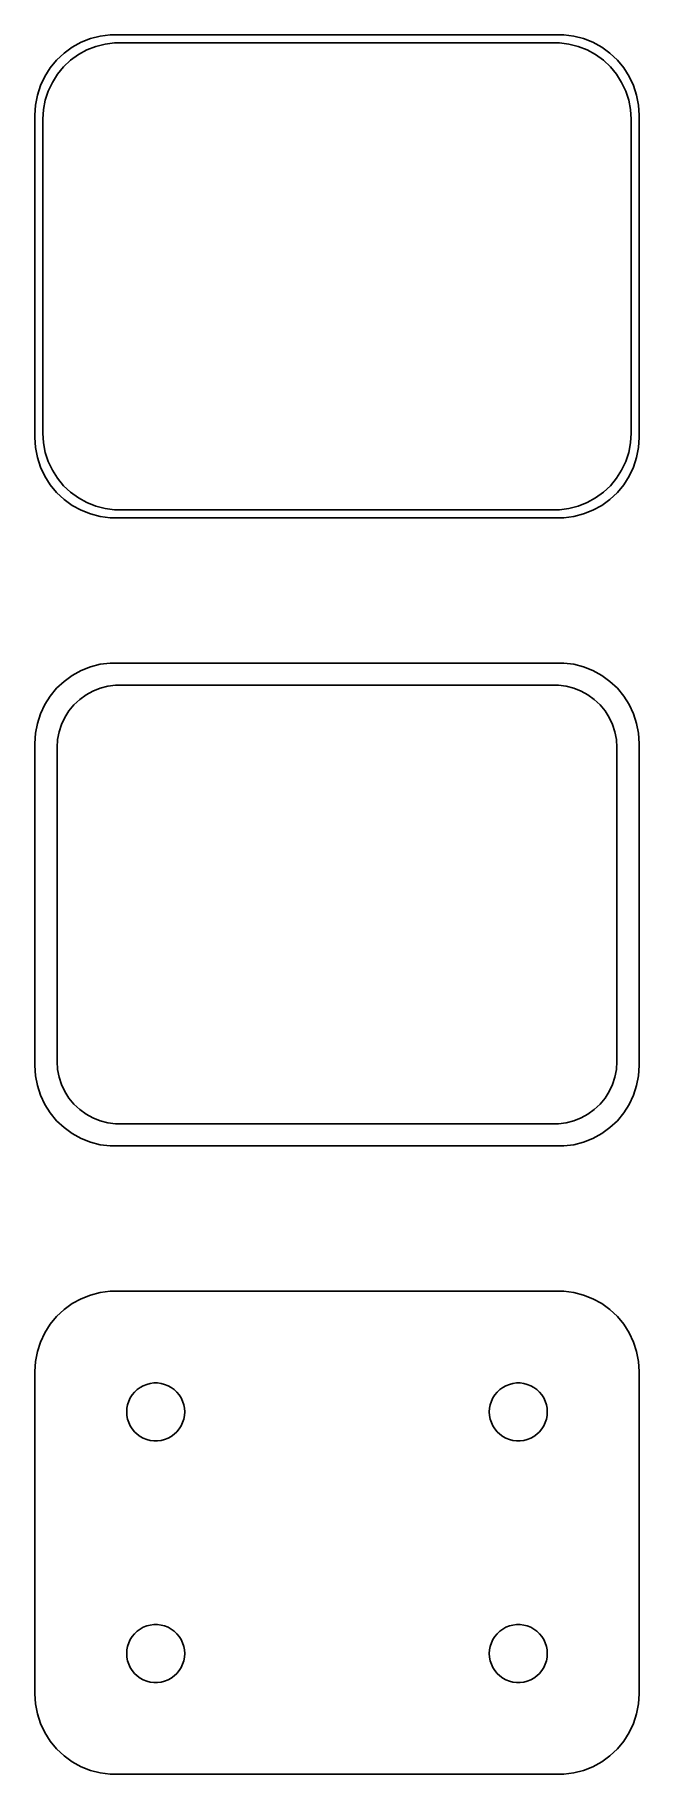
# Model space of a CAD drawing. Header units: metres. Extents: x -19 to 19, y 63 to 171.
import ezdxf

# ---------------------------------------------------------------- set-up
doc = ezdxf.new("R2010")
doc.units = ezdxf.units.M

msp = doc.modelspace()

# ---------------------------------------------------------------- linework, layer by layer
for p, q in [((-15.2951, 170.755), (-15.8789, 170.524)), ((-14.6869, 170.911), (-15.2951, 170.755)), ((-14.0639, 170.99), (-14.6869, 170.911)), ((14.0639, 170.99), (-14.0639, 170.99)), ((14.6869, 170.911), (14.0639, 170.99)), ((15.2951, 170.755), (14.6869, 170.911)), ((15.8789, 170.524), (15.2951, 170.755)), ((-16.9371, 169.853), (-17.3948, 169.423)), ((-16.4291, 170.222), (-16.9371, 169.853)), ((-16.5278, 169.41), (-16.0452, 169.761)), ((-15.8789, 170.524), (-16.4291, 170.222)), ((-16.0452, 169.761), (-15.5224, 170.048)), ((-15.5224, 170.048), (-14.9678, 170.268)), ((-14.9678, 170.268), (-14.3901, 170.416)), ((-14.3901, 170.416), (-13.7982, 170.491)), ((-13.7982, 170.491), (13.7982, 170.491)), ((13.7982, 170.491), (14.3901, 170.416)), ((14.3901, 170.416), (14.9678, 170.268)), ((14.9678, 170.268), (15.5224, 170.048)), ((15.5224, 170.048), (16.0452, 169.761)), ((16.4291, 170.222), (15.8789, 170.524)), ((16.0452, 169.761), (16.5278, 169.41)), ((16.9371, 169.853), (16.4291, 170.222)), ((17.3948, 169.423), (16.9371, 169.853)), ((-17.7951, 168.939), (-18.1315, 168.409)), ((-17.3948, 169.423), (-17.7951, 168.939)), ((-17.6624, 168.038), (-17.3428, 168.542)), ((-17.3428, 168.542), (-16.9626, 169.002)), ((-16.9626, 169.002), (-16.5278, 169.41)), ((16.5278, 169.41), (16.9626, 169.002)), ((16.9626, 169.002), (17.3428, 168.542)), ((17.3428, 168.542), (17.6624, 168.038)), ((17.7951, 168.939), (17.3948, 169.423)), ((18.1315, 168.409), (17.7951, 168.939)), ((-18.3989, 167.841), (-18.5929, 167.243)), ((-18.1315, 168.409), (-18.3989, 167.841)), ((-18.1008, 166.931), (-17.9164, 167.499)), ((-17.9164, 167.499), (-17.6624, 168.038)), ((17.6624, 168.038), (17.9164, 167.499)), ((17.9164, 167.499), (18.1008, 166.931)), ((18.3989, 167.841), (18.1315, 168.409)), ((18.5929, 167.243), (18.3989, 167.841)), ((-18.7106, 166.627), (-18.75, 166)), ((-18.5929, 167.243), (-18.7106, 166.627)), ((-18.25, 165.75), (-18.2125, 166.345)), ((-18.2125, 166.345), (-18.1008, 166.931)), ((18.1008, 166.931), (18.2125, 166.345)), ((18.2125, 166.345), (18.25, 165.75)), ((18.7106, 166.627), (18.5929, 167.243)), ((18.75, 166), (18.7106, 166.627)), ((-18.75, 166), (-18.75, 146)), ((-18.25, 146.25), (-18.25, 165.75)), ((18.25, 165.75), (18.25, 146.25)), ((18.75, 146), (18.75, 166)), ((-18.75, 146), (-18.7106, 145.373)), ((-18.2125, 145.655), (-18.25, 146.25)), ((18.25, 146.25), (18.2125, 145.655)), ((18.7106, 145.373), (18.75, 146)), ((-18.7106, 145.373), (-18.5929, 144.757)), ((-18.5929, 144.757), (-18.3989, 144.159)), ((-18.1008, 145.069), (-18.2125, 145.655)), ((-17.9164, 144.501), (-18.1008, 145.069)), ((18.1008, 145.069), (17.9164, 144.501)), ((18.2125, 145.655), (18.1008, 145.069)), ((18.3989, 144.159), (18.5929, 144.757)), ((18.5929, 144.757), (18.7106, 145.373)), ((-18.3989, 144.159), (-18.1315, 143.591)), ((-17.6624, 143.962), (-17.9164, 144.501)), ((-17.3428, 143.458), (-17.6624, 143.962)), ((17.6624, 143.962), (17.3428, 143.458)), ((17.9164, 144.501), (17.6624, 143.962)), ((18.1315, 143.591), (18.3989, 144.159)), ((-18.1315, 143.591), (-17.7951, 143.061)), ((-17.7951, 143.061), (-17.3948, 142.577)), ((-17.3948, 142.577), (-16.9371, 142.147)), ((-16.9626, 142.998), (-17.3428, 143.458)), ((-16.5278, 142.59), (-16.9626, 142.998)), ((-16.0452, 142.239), (-16.5278, 142.59)), ((16.5278, 142.59), (16.0452, 142.239)), ((16.9626, 142.998), (16.5278, 142.59)), ((16.9371, 142.147), (17.3948, 142.577)), ((17.3428, 143.458), (16.9626, 142.998)), ((17.3948, 142.577), (17.7951, 143.061)), ((17.7951, 143.061), (18.1315, 143.591)), ((-16.9371, 142.147), (-16.4291, 141.778)), ((-16.4291, 141.778), (-15.8789, 141.476)), ((-15.5224, 141.952), (-16.0452, 142.239)), ((-15.8789, 141.476), (-15.2951, 141.245)), ((-14.9678, 141.732), (-15.5224, 141.952)), ((-14.3901, 141.584), (-14.9678, 141.732)), ((-13.7982, 141.509), (-14.3901, 141.584)), ((13.7982, 141.509), (-13.7982, 141.509)), ((14.3901, 141.584), (13.7982, 141.509)), ((14.9678, 141.732), (14.3901, 141.584)), ((15.5224, 141.952), (14.9678, 141.732)), ((15.2951, 141.245), (15.8789, 141.476)), ((16.0452, 142.239), (15.5224, 141.952)), ((15.8789, 141.476), (16.4291, 141.778)), ((16.4291, 141.778), (16.9371, 142.147)), ((-15.2951, 141.245), (-14.6869, 141.089)), ((-14.6869, 141.089), (-14.0639, 141.01)), ((-14.0639, 141.01), (14.0639, 141.01)), ((14.0639, 141.01), (14.6869, 141.089)), ((14.6869, 141.089), (15.2951, 141.245)), ((-15.2951, 131.755), (-15.8789, 131.524)), ((-14.6869, 131.911), (-15.2951, 131.755)), ((-14.0639, 131.99), (-14.6869, 131.911)), ((14.0639, 131.99), (-14.0639, 131.99)), ((14.6869, 131.911), (14.0639, 131.99)), ((15.2951, 131.755), (14.6869, 131.911)), ((15.8789, 131.524), (15.2951, 131.755)), ((-16.9371, 130.853), (-17.3948, 130.423)), ((-16.4291, 131.222), (-16.9371, 130.853)), ((-15.8789, 131.524), (-16.4291, 131.222)), ((16.4291, 131.222), (15.8789, 131.524)), ((16.9371, 130.853), (16.4291, 131.222)), ((17.3948, 130.423), (16.9371, 130.853)), ((-17.7951, 129.939), (-18.1315, 129.409)), ((-17.3948, 130.423), (-17.7951, 129.939)), ((-16.3207, 129.399), (-15.9665, 129.731)), ((-15.9665, 129.731), (-15.5734, 130.017)), ((-15.5734, 130.017), (-15.1475, 130.251)), ((-15.1475, 130.251), (-14.6957, 130.43)), ((-14.6957, 130.43), (-14.2251, 130.551)), ((-14.2251, 130.551), (-13.743, 130.612)), ((-13.743, 130.612), (13.743, 130.612)), ((13.743, 130.612), (14.2251, 130.551)), ((14.2251, 130.551), (14.6957, 130.43)), ((14.6957, 130.43), (15.1475, 130.251)), ((15.1475, 130.251), (15.5734, 130.017)), ((15.5734, 130.017), (15.9665, 129.731)), ((15.9665, 129.731), (16.3207, 129.399)), ((17.7951, 129.939), (17.3948, 130.423)), ((18.1315, 129.409), (17.7951, 129.939)), ((-18.3989, 128.841), (-18.5929, 128.243)), ((-18.1315, 129.409), (-18.3989, 128.841)), ((-17.0977, 128.174), (-16.8908, 128.614)), ((-16.8908, 128.614), (-16.6305, 129.024)), ((-16.6305, 129.024), (-16.3207, 129.399)), ((16.3207, 129.399), (16.6305, 129.024)), ((16.6305, 129.024), (16.8908, 128.614)), ((16.8908, 128.614), (17.0977, 128.174)), ((18.3989, 128.841), (18.1315, 129.409)), ((18.5929, 128.243), (18.3989, 128.841)), ((-18.7106, 127.627), (-18.75, 127)), ((-18.5929, 128.243), (-18.7106, 127.627)), ((-17.339, 127.235), (-17.2479, 127.712)), ((-17.2479, 127.712), (-17.0977, 128.174)), ((17.0977, 128.174), (17.2479, 127.712)), ((17.2479, 127.712), (17.339, 127.235)), ((18.7106, 127.627), (18.5929, 128.243)), ((18.75, 127), (18.7106, 127.627)), ((-18.75, 127), (-18.75, 107)), ((-17.3695, 126.75), (-17.339, 127.235)), ((-17.3695, 107.25), (-17.3695, 126.75)), ((17.339, 127.235), (17.3695, 126.75)), ((17.3695, 126.75), (17.3695, 107.25)), ((18.75, 107), (18.75, 127)), ((-18.75, 107), (-18.7106, 106.373)), ((-17.339, 106.765), (-17.3695, 107.25)), ((17.3695, 107.25), (17.339, 106.765)), ((18.7106, 106.373), (18.75, 107)), ((-18.7106, 106.373), (-18.5929, 105.757)), ((-17.2479, 106.288), (-17.339, 106.765)), ((-17.0977, 105.826), (-17.2479, 106.288)), ((-16.8908, 105.386), (-17.0977, 105.826)), ((17.0977, 105.826), (16.8908, 105.386)), ((17.2479, 106.288), (17.0977, 105.826)), ((17.339, 106.765), (17.2479, 106.288)), ((18.5929, 105.757), (18.7106, 106.373)), ((-18.5929, 105.757), (-18.3989, 105.159)), ((-18.3989, 105.159), (-18.1315, 104.591)), ((-16.6305, 104.976), (-16.8908, 105.386)), ((-16.3207, 104.601), (-16.6305, 104.976)), ((16.6305, 104.976), (16.3207, 104.601)), ((16.8908, 105.386), (16.6305, 104.976)), ((18.1315, 104.591), (18.3989, 105.159)), ((18.3989, 105.159), (18.5929, 105.757)), ((-18.1315, 104.591), (-17.7951, 104.061)), ((-17.7951, 104.061), (-17.3948, 103.577)), ((-15.9665, 104.269), (-16.3207, 104.601)), ((-15.5734, 103.983), (-15.9665, 104.269)), ((-15.1475, 103.749), (-15.5734, 103.983)), ((-14.6957, 103.57), (-15.1475, 103.749)), ((15.1475, 103.749), (14.6957, 103.57)), ((15.5734, 103.983), (15.1475, 103.749)), ((15.9665, 104.269), (15.5734, 103.983)), ((16.3207, 104.601), (15.9665, 104.269)), ((17.3948, 103.577), (17.7951, 104.061)), ((17.7951, 104.061), (18.1315, 104.591)), ((-17.3948, 103.577), (-16.9371, 103.147)), ((-16.9371, 103.147), (-16.4291, 102.778)), ((-16.4291, 102.778), (-15.8789, 102.476)), ((-14.2251, 103.449), (-14.6957, 103.57)), ((-13.743, 103.388), (-14.2251, 103.449)), ((13.743, 103.388), (-13.743, 103.388)), ((14.2251, 103.449), (13.743, 103.388)), ((14.6957, 103.57), (14.2251, 103.449)), ((15.8789, 102.476), (16.4291, 102.778)), ((16.4291, 102.778), (16.9371, 103.147)), ((16.9371, 103.147), (17.3948, 103.577)), ((-15.8789, 102.476), (-15.2951, 102.245)), ((-15.2951, 102.245), (-14.6869, 102.089)), ((-14.6869, 102.089), (-14.0639, 102.01)), ((-14.0639, 102.01), (14.0639, 102.01)), ((14.0639, 102.01), (14.6869, 102.089)), ((14.6869, 102.089), (15.2951, 102.245)), ((15.2951, 102.245), (15.8789, 102.476)), ((-14.6869, 92.9114), (-15.2951, 92.7553)), ((-14.0639, 92.9901), (-14.6869, 92.9114)), ((14.0639, 92.9901), (-14.0639, 92.9901)), ((14.6869, 92.9114), (14.0639, 92.9901)), ((15.2951, 92.7553), (14.6869, 92.9114)), ((-16.9371, 91.8526), (-17.3948, 91.4227)), ((-16.4291, 92.2216), (-16.9371, 91.8526)), ((-15.8789, 92.5241), (-16.4291, 92.2216)), ((-15.2951, 92.7553), (-15.8789, 92.5241)), ((15.8789, 92.5241), (15.2951, 92.7553)), ((16.4291, 92.2216), (15.8789, 92.5241)), ((16.9371, 91.8526), (16.4291, 92.2216)), ((17.3948, 91.4227), (16.9371, 91.8526)), ((-17.7951, 90.9389), (-18.1315, 90.4088)), ((-17.3948, 91.4227), (-17.7951, 90.9389)), ((17.7951, 90.9389), (17.3948, 91.4227)), ((18.1315, 90.4088), (17.7951, 90.9389)), ((-18.3989, 89.8406), (-18.5929, 89.2434)), ((-18.1315, 90.4088), (-18.3989, 89.8406)), ((18.3989, 89.8406), (18.1315, 90.4088)), ((18.5929, 89.2434), (18.3989, 89.8406)), ((-18.7106, 88.6267), (-18.75, 88)), ((-18.5929, 89.2434), (-18.7106, 88.6267)), ((18.7106, 88.6267), (18.5929, 89.2434)), ((18.75, 88), (18.7106, 88.6267)), ((-18.75, 88), (-18.75, 68)), ((18.75, 68), (18.75, 88)), ((-12.8273, 86.3671), (-12.7062, 86.558)), ((-12.7062, 86.558), (-12.5621, 86.7322)), ((-12.5621, 86.7322), (-12.3974, 86.8869)), ((-12.3974, 86.8869), (-12.2145, 87.0198)), ((-12.2145, 87.0198), (-12.0164, 87.1287)), ((-12.0164, 87.1287), (-11.8062, 87.2119)), ((-11.8062, 87.2119), (-11.5873, 87.2681)), ((-11.5873, 87.2681), (-11.363, 87.2964)), ((-11.363, 87.2964), (-11.137, 87.2964)), ((-11.137, 87.2964), (-10.9127, 87.2681)), ((-10.9127, 87.2681), (-10.6938, 87.2119)), ((-10.6938, 87.2119), (-10.4836, 87.1287)), ((-10.4836, 87.1287), (-10.2855, 87.0198)), ((-10.2855, 87.0198), (-10.1026, 86.8869)), ((-10.1026, 86.8869), (-9.93785, 86.7322)), ((-9.93785, 86.7322), (-9.79376, 86.558)), ((-9.79376, 86.558), (-9.67264, 86.3671)), ((9.67264, 86.3671), (9.79376, 86.558)), ((9.79376, 86.558), (9.93785, 86.7322)), ((9.93785, 86.7322), (10.1026, 86.8869)), ((10.1026, 86.8869), (10.2855, 87.0198)), ((10.2855, 87.0198), (10.4836, 87.1287)), ((10.4836, 87.1287), (10.6938, 87.2119)), ((10.6938, 87.2119), (10.9127, 87.2681)), ((10.9127, 87.2681), (11.137, 87.2964)), ((11.137, 87.2964), (11.363, 87.2964)), ((11.363, 87.2964), (11.5873, 87.2681)), ((11.5873, 87.2681), (11.8062, 87.2119)), ((11.8062, 87.2119), (12.0164, 87.1287)), ((12.0164, 87.1287), (12.2145, 87.0198)), ((12.2145, 87.0198), (12.3974, 86.8869)), ((12.3974, 86.8869), (12.5621, 86.7322)), ((12.5621, 86.7322), (12.7062, 86.558)), ((12.7062, 86.558), (12.8273, 86.3671)), ((-13.05, 85.5), (-13.0358, 85.7256)), ((-13.0358, 85.2744), (-13.05, 85.5)), ((-13.0358, 85.7256), (-12.9934, 85.9476)), ((-12.9934, 85.9476), (-12.9236, 86.1626)), ((-12.9236, 86.1626), (-12.8273, 86.3671)), ((-9.67264, 86.3671), (-9.5764, 86.1626)), ((-9.5764, 86.1626), (-9.50655, 85.9476)), ((-9.50655, 85.9476), (-9.46419, 85.7256)), ((-9.46419, 85.7256), (-9.45, 85.5)), ((-9.45, 85.5), (-9.46419, 85.2744)), ((9.45, 85.5), (9.46419, 85.7256)), ((9.46419, 85.2744), (9.45, 85.5)), ((9.46419, 85.7256), (9.50655, 85.9476)), ((9.50655, 85.9476), (9.5764, 86.1626)), ((9.5764, 86.1626), (9.67264, 86.3671)), ((12.8273, 86.3671), (12.9236, 86.1626)), ((12.9236, 86.1626), (12.9934, 85.9476)), ((12.9934, 85.9476), (13.0358, 85.7256)), ((13.0358, 85.7256), (13.05, 85.5)), ((13.05, 85.5), (13.0358, 85.2744)), ((-12.9934, 85.0524), (-13.0358, 85.2744)), ((-12.9236, 84.8374), (-12.9934, 85.0524)), ((-12.8273, 84.6328), (-12.9236, 84.8374)), ((-12.7062, 84.442), (-12.8273, 84.6328)), ((-12.5621, 84.2678), (-12.7062, 84.442)), ((-12.3974, 84.1131), (-12.5621, 84.2678)), ((-9.93785, 84.2678), (-10.1026, 84.1131)), ((-9.79376, 84.442), (-9.93785, 84.2678)), ((-9.67264, 84.6328), (-9.79376, 84.442)), ((-9.5764, 84.8374), (-9.67264, 84.6328)), ((-9.50655, 85.0524), (-9.5764, 84.8374)), ((-9.46419, 85.2744), (-9.50655, 85.0524)), ((9.50655, 85.0524), (9.46419, 85.2744)), ((9.5764, 84.8374), (9.50655, 85.0524)), ((9.67264, 84.6328), (9.5764, 84.8374)), ((9.79376, 84.442), (9.67264, 84.6328)), ((9.93785, 84.2678), (9.79376, 84.442)), ((10.1026, 84.1131), (9.93785, 84.2678)), ((12.5621, 84.2678), (12.3974, 84.1131)), ((12.7062, 84.442), (12.5621, 84.2678)), ((12.8273, 84.6328), (12.7062, 84.442)), ((12.9236, 84.8374), (12.8273, 84.6328)), ((12.9934, 85.0524), (12.9236, 84.8374)), ((13.0358, 85.2744), (12.9934, 85.0524)), ((-12.2145, 83.9802), (-12.3974, 84.1131)), ((-12.0164, 83.8713), (-12.2145, 83.9802)), ((-11.8062, 83.7881), (-12.0164, 83.8713)), ((-11.5873, 83.7319), (-11.8062, 83.7881)), ((-11.363, 83.7036), (-11.5873, 83.7319)), ((-11.137, 83.7036), (-11.363, 83.7036)), ((-10.9127, 83.7319), (-11.137, 83.7036)), ((-10.6938, 83.7881), (-10.9127, 83.7319)), ((-10.4836, 83.8713), (-10.6938, 83.7881)), ((-10.2855, 83.9802), (-10.4836, 83.8713)), ((-10.1026, 84.1131), (-10.2855, 83.9802)), ((10.2855, 83.9802), (10.1026, 84.1131)), ((10.4836, 83.8713), (10.2855, 83.9802)), ((10.6938, 83.7881), (10.4836, 83.8713)), ((10.9127, 83.7319), (10.6938, 83.7881)), ((11.137, 83.7036), (10.9127, 83.7319)), ((11.363, 83.7036), (11.137, 83.7036)), ((11.5873, 83.7319), (11.363, 83.7036)), ((11.8062, 83.7881), (11.5873, 83.7319)), ((12.0164, 83.8713), (11.8062, 83.7881)), ((12.2145, 83.9802), (12.0164, 83.8713)), ((12.3974, 84.1131), (12.2145, 83.9802)), ((-12.9236, 71.1626), (-12.8273, 71.3672)), ((-12.8273, 71.3672), (-12.7062, 71.558)), ((-12.7062, 71.558), (-12.5621, 71.7322)), ((-12.5621, 71.7322), (-12.3974, 71.8869)), ((-12.3974, 71.8869), (-12.2145, 72.0198)), ((-12.2145, 72.0198), (-12.0164, 72.1287)), ((-12.0164, 72.1287), (-11.8062, 72.2119)), ((-11.8062, 72.2119), (-11.5873, 72.2681)), ((-11.5873, 72.2681), (-11.363, 72.2964)), ((-11.363, 72.2964), (-11.137, 72.2964)), ((-11.137, 72.2964), (-10.9127, 72.2681)), ((-10.9127, 72.2681), (-10.6938, 72.2119)), ((-10.6938, 72.2119), (-10.4836, 72.1287)), ((-10.4836, 72.1287), (-10.2855, 72.0198)), ((-10.2855, 72.0198), (-10.1026, 71.8869)), ((-10.1026, 71.8869), (-9.93785, 71.7322)), ((-9.93785, 71.7322), (-9.79376, 71.558)), ((-9.79376, 71.558), (-9.67264, 71.3672)), ((-9.67264, 71.3672), (-9.5764, 71.1626)), ((9.5764, 71.1626), (9.67264, 71.3672)), ((9.67264, 71.3672), (9.79376, 71.558)), ((9.79376, 71.558), (9.93785, 71.7322)), ((9.93785, 71.7322), (10.1026, 71.8869)), ((10.1026, 71.8869), (10.2855, 72.0198)), ((10.2855, 72.0198), (10.4836, 72.1287)), ((10.4836, 72.1287), (10.6938, 72.2119)), ((10.6938, 72.2119), (10.9127, 72.2681)), ((10.9127, 72.2681), (11.137, 72.2964)), ((11.137, 72.2964), (11.363, 72.2964)), ((11.363, 72.2964), (11.5873, 72.2681)), ((11.5873, 72.2681), (11.8062, 72.2119)), ((11.8062, 72.2119), (12.0164, 72.1287)), ((12.0164, 72.1287), (12.2145, 72.0198)), ((12.2145, 72.0198), (12.3974, 71.8869)), ((12.3974, 71.8869), (12.5621, 71.7322)), ((12.5621, 71.7322), (12.7062, 71.558)), ((12.7062, 71.558), (12.8273, 71.3672)), ((12.8273, 71.3672), (12.9236, 71.1626)), ((-13.05, 70.5), (-13.0358, 70.7256)), ((-13.0358, 70.2744), (-13.05, 70.5)), ((-13.0358, 70.7256), (-12.9934, 70.9476)), ((-12.9934, 70.0524), (-13.0358, 70.2744)), ((-12.9934, 70.9476), (-12.9236, 71.1626)), ((-9.5764, 71.1626), (-9.50655, 70.9476)), ((-9.50655, 70.9476), (-9.46419, 70.7256)), ((-9.46419, 70.2744), (-9.50655, 70.0524)), ((-9.46419, 70.7256), (-9.45, 70.5)), ((-9.45, 70.5), (-9.46419, 70.2744)), ((9.45, 70.5), (9.46419, 70.7256)), ((9.46419, 70.2744), (9.45, 70.5)), ((9.46419, 70.7256), (9.50655, 70.9476)), ((9.50655, 70.0524), (9.46419, 70.2744)), ((9.50655, 70.9476), (9.5764, 71.1626)), ((12.9236, 71.1626), (12.9934, 70.9476)), ((12.9934, 70.9476), (13.0358, 70.7256)), ((13.0358, 70.2744), (12.9934, 70.0524)), ((13.0358, 70.7256), (13.05, 70.5)), ((13.05, 70.5), (13.0358, 70.2744)), ((-12.9236, 69.8374), (-12.9934, 70.0524)), ((-12.8273, 69.6329), (-12.9236, 69.8374)), ((-12.7062, 69.442), (-12.8273, 69.6329)), ((-12.5621, 69.2678), (-12.7062, 69.442)), ((-12.3974, 69.1131), (-12.5621, 69.2678)), ((-12.2145, 68.9802), (-12.3974, 69.1131)), ((-10.1026, 69.1131), (-10.2855, 68.9802)), ((-9.93785, 69.2678), (-10.1026, 69.1131)), ((-9.79376, 69.442), (-9.93785, 69.2678)), ((-9.67264, 69.6329), (-9.79376, 69.442)), ((-9.5764, 69.8374), (-9.67264, 69.6329)), ((-9.50655, 70.0524), (-9.5764, 69.8374)), ((9.5764, 69.8374), (9.50655, 70.0524)), ((9.67264, 69.6329), (9.5764, 69.8374)), ((9.79376, 69.442), (9.67264, 69.6329)), ((9.93785, 69.2678), (9.79376, 69.442)), ((10.1026, 69.1131), (9.93785, 69.2678)), ((10.2855, 68.9802), (10.1026, 69.1131)), ((12.3974, 69.1131), (12.2145, 68.9802)), ((12.5621, 69.2678), (12.3974, 69.1131)), ((12.7062, 69.442), (12.5621, 69.2678)), ((12.8273, 69.6329), (12.7062, 69.442)), ((12.9236, 69.8374), (12.8273, 69.6329)), ((12.9934, 70.0524), (12.9236, 69.8374)), ((-12.0164, 68.8713), (-12.2145, 68.9802)), ((-11.8062, 68.7881), (-12.0164, 68.8713)), ((-11.5873, 68.7319), (-11.8062, 68.7881)), ((-11.363, 68.7036), (-11.5873, 68.7319)), ((-11.137, 68.7036), (-11.363, 68.7036)), ((-10.9127, 68.7319), (-11.137, 68.7036)), ((-10.6938, 68.7881), (-10.9127, 68.7319)), ((-10.4836, 68.8713), (-10.6938, 68.7881)), ((-10.2855, 68.9802), (-10.4836, 68.8713)), ((10.4836, 68.8713), (10.2855, 68.9802)), ((10.6938, 68.7881), (10.4836, 68.8713)), ((10.9127, 68.7319), (10.6938, 68.7881)), ((11.137, 68.7036), (10.9127, 68.7319)), ((11.363, 68.7036), (11.137, 68.7036)), ((11.5873, 68.7319), (11.363, 68.7036)), ((11.8062, 68.7881), (11.5873, 68.7319)), ((12.0164, 68.8713), (11.8062, 68.7881)), ((12.2145, 68.9802), (12.0164, 68.8713)), ((-18.75, 68), (-18.7106, 67.3733)), ((-18.7106, 67.3733), (-18.5929, 66.7566)), ((18.5929, 66.7566), (18.7106, 67.3733)), ((18.7106, 67.3733), (18.75, 68)), ((-18.5929, 66.7566), (-18.3989, 66.1594)), ((-18.3989, 66.1594), (-18.1315, 65.5912)), ((18.1315, 65.5912), (18.3989, 66.1594)), ((18.3989, 66.1594), (18.5929, 66.7566)), ((-18.1315, 65.5912), (-17.7951, 65.0611)), ((-17.7951, 65.0611), (-17.3948, 64.5773)), ((17.3948, 64.5773), (17.7951, 65.0611)), ((17.7951, 65.0611), (18.1315, 65.5912)), ((-17.3948, 64.5773), (-16.9371, 64.1474)), ((-16.9371, 64.1474), (-16.4291, 63.7784)), ((-16.4291, 63.7784), (-15.8789, 63.4759)), ((15.8789, 63.4759), (16.4291, 63.7784)), ((16.4291, 63.7784), (16.9371, 64.1474)), ((16.9371, 64.1474), (17.3948, 64.5773)), ((-15.8789, 63.4759), (-15.2951, 63.2447)), ((-15.2951, 63.2447), (-14.6869, 63.0886)), ((-14.6869, 63.0886), (-14.0639, 63.0099)), ((-14.0639, 63.0099), (14.0639, 63.0099)), ((14.0639, 63.0099), (14.6869, 63.0886)), ((14.6869, 63.0886), (15.2951, 63.2447)), ((15.2951, 63.2447), (15.8789, 63.4759))]:
    msp.add_line(p, q)

doc.saveas('drawing.dxf')
